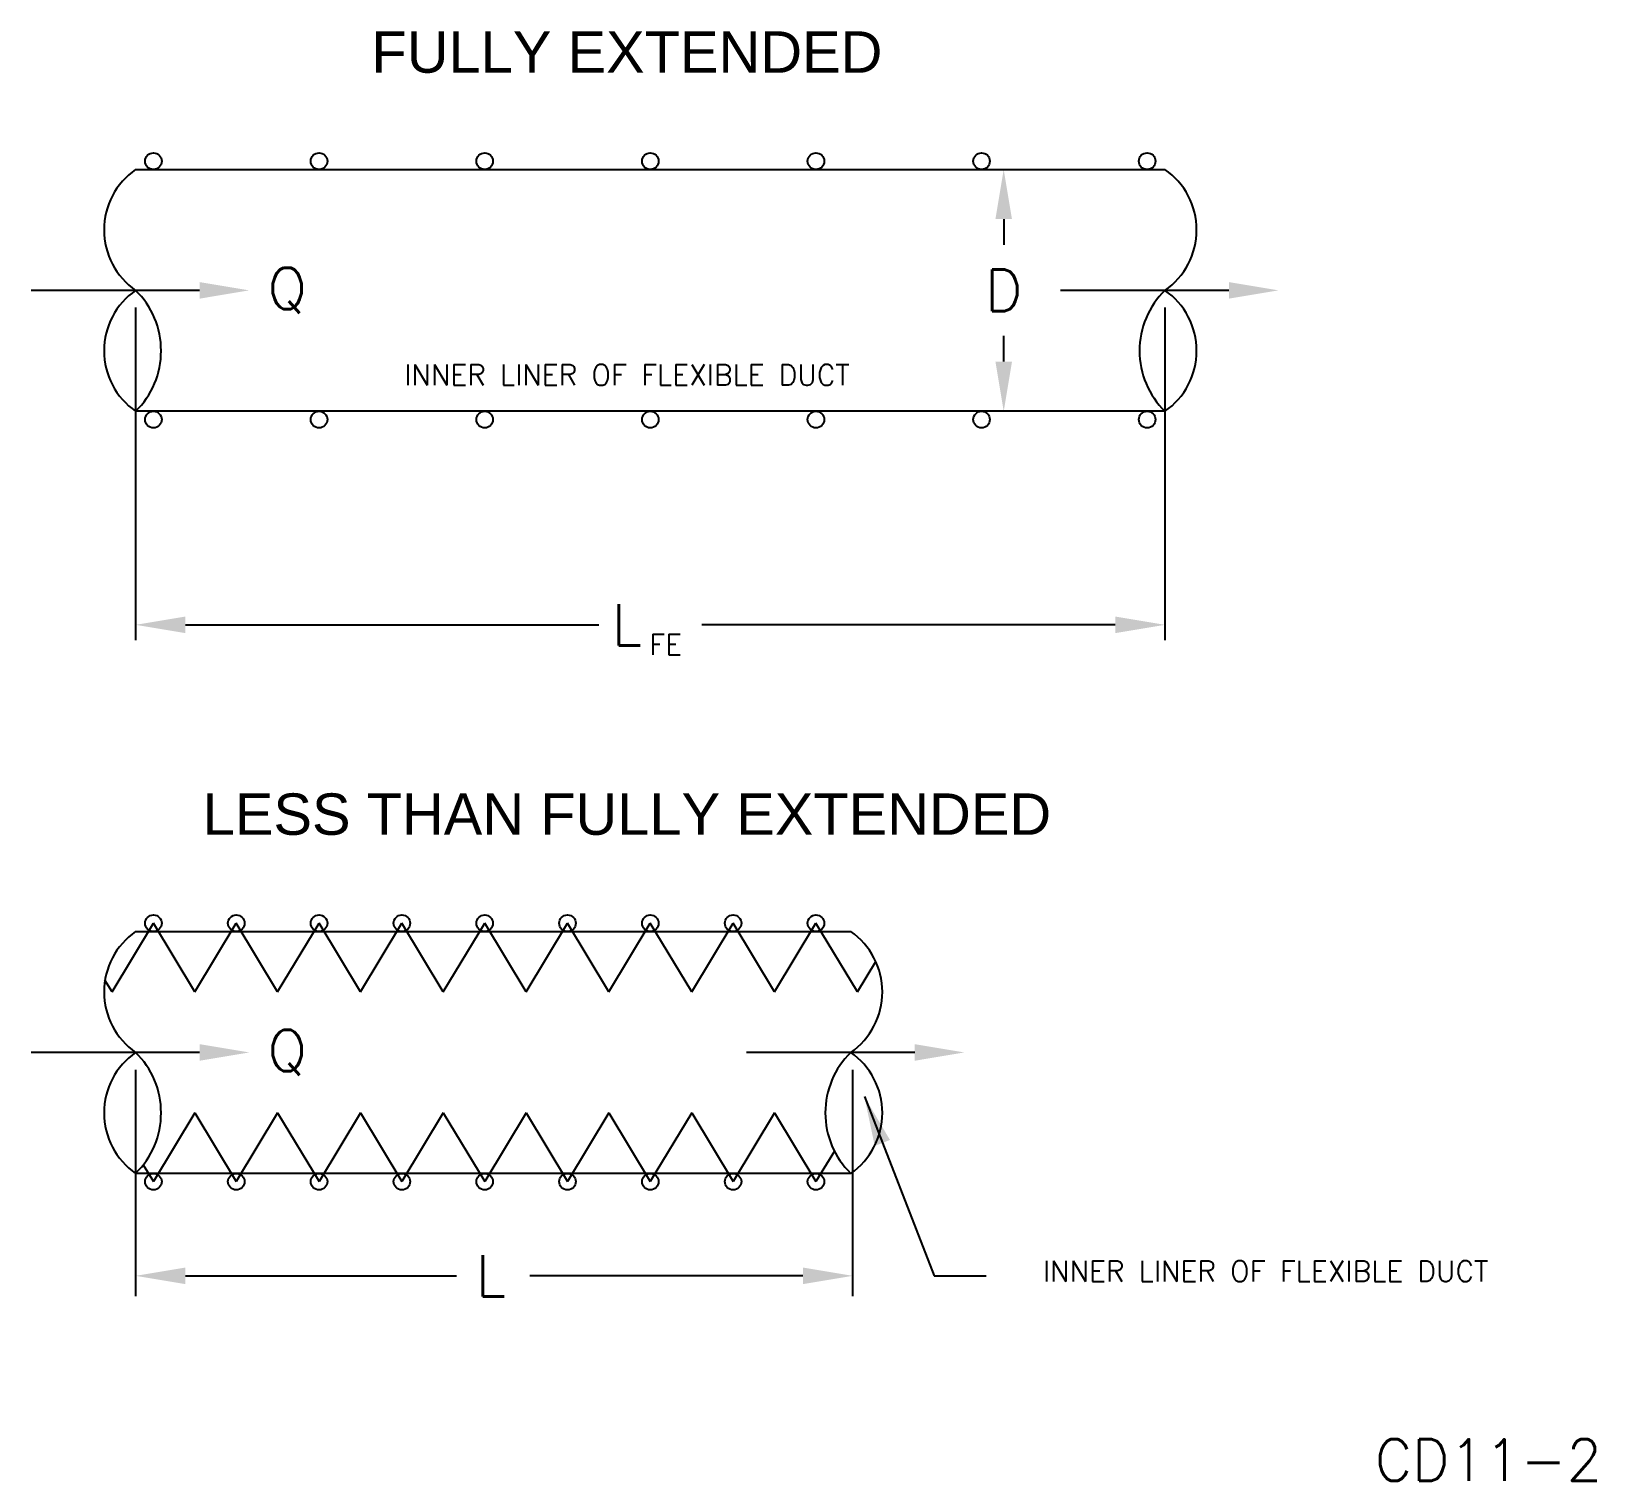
# Model space of a CAD drawing. Extents: x 7.49 to 12.22, y 1.42 to 5.79.
import ezdxf

# ---------------------------------------------------------------- set-up
doc = ezdxf.new("R2010")
doc.units = 0
doc.header["$LTSCALE"] = 0.65
doc.header["$MEASUREMENT"] = 0
doc.layers.get('0').update_dxf_attribs({"linetype": 'CONTINUOUS'})
doc.layers.add('NUMBER', color=3, linetype='CONTINUOUS')
doc.styles.add('ROMANS', font='ROMANS')
doc.dimstyles.new('SC', dxfattribs={"dimscale": 0.833333, "dimtxt": 0.15, "dimasz": 0.18, "dimexe": 0.18, "dimexo": 0.0625, "dimgap": 0.09, "dimtad": 0, "dimtih": 1, "dimtoh": 1, "dimdec": 4, "dimzin": 0, "dimdsep": 46, "dimtxsty": 'ROMANS', "dimcen": 0.09, "dimadec": 0, "dimazin": 0, "dimtfac": 1, "dimtdec": 4, "dimtofl": 0, "dimtmove": 2, "dimatfit": 3, "dimfxl": 0, "dimtolj": 1, "dimtzin": 0, "dimarcsym": 0})

msp = doc.modelspace()

# ---------------------------------------------------------------- linework, layer by layer
at = {"color": 7}
for p, q in [((7.8072, 5.3737), (10.9146, 5.3737)), ((10.4278, 5.2237), (10.4278, 5.1462)), ((8.0003, 5.0087), (7.4922, 5.0087)), ((11.1077, 5.0087), (10.5996, 5.0087)), ((7.8072, 4.9566), (7.8072, 3.9531)), ((10.9146, 4.9566), (10.9146, 3.9531)), ((10.4278, 4.7937), (10.4278, 4.8712)), ((10.9146, 4.6437), (7.8072, 4.6437)), ((7.9572, 3.999), (9.2057, 3.999)), ((10.7646, 3.999), (9.5161, 3.999)), ((7.7359, 2.8908), (7.8609, 3.0983)), ((7.8072, 3.0733), (9.966, 3.0733)), ((7.9859, 2.8908), (7.8609, 3.0983)), ((7.9859, 2.8908), (8.1109, 3.0983)), ((8.2359, 2.8908), (8.1109, 3.0983)), ((8.2359, 2.8908), (8.3609, 3.0983)), ((8.4859, 2.8908), (8.3609, 3.0983)), ((8.4859, 2.8908), (8.6109, 3.0983)), ((8.7359, 2.8908), (8.6109, 3.0983)), ((8.7359, 2.8908), (8.8609, 3.0983)), ((8.9859, 2.8908), (8.8609, 3.0983)), ((8.9859, 2.8908), (9.1109, 3.0983)), ((9.2359, 2.8908), (9.1109, 3.0983)), ((9.2359, 2.8908), (9.3609, 3.0983)), ((9.4859, 2.8908), (9.3609, 3.0983)), ((9.4859, 2.8908), (9.6109, 3.0983)), ((9.7359, 2.8908), (9.6109, 3.0983)), ((9.7359, 2.8908), (9.8609, 3.0983)), ((9.9859, 2.8908), (9.8609, 3.0983)), ((9.9859, 2.8908), (10.0414, 2.983)), ((7.7359, 2.8908), (7.7145, 2.9262)), ((8.0003, 2.7082), (7.4922, 2.7082)), ((10.1591, 2.7082), (9.651, 2.7082)), ((7.8072, 2.6561), (7.8072, 1.9722)), ((9.9715, 2.6561), (9.9715, 1.9722)), ((7.9859, 2.5257), (7.8609, 2.3182)), ((7.9859, 2.5257), (8.1109, 2.3182)), ((8.2359, 2.5257), (8.1109, 2.3182)), ((8.2359, 2.5257), (8.3609, 2.3182)), ((8.4859, 2.5257), (8.3609, 2.3182)), ((8.4859, 2.5257), (8.6109, 2.3182)), ((8.7359, 2.5257), (8.6109, 2.3182)), ((8.7359, 2.5257), (8.8609, 2.3182)), ((8.9859, 2.5257), (8.8609, 2.3182)), ((8.9859, 2.5257), (9.1109, 2.3182)), ((9.2359, 2.5257), (9.1109, 2.3182)), ((9.2359, 2.5257), (9.3609, 2.3182)), ((9.4859, 2.5257), (9.3609, 2.3182)), ((9.4859, 2.5257), (9.6109, 2.3182)), ((9.7359, 2.5257), (9.6109, 2.3182)), ((9.7359, 2.5257), (9.8609, 2.3182)), ((9.9166, 2.4107), (9.8609, 2.3182)), ((7.8303, 2.3691), (7.8609, 2.3182)), ((9.966, 2.3432), (7.8072, 2.3432)), ((7.9572, 2.0339), (8.7759, 2.0339)), ((9.8215, 2.0339), (8.9973, 2.0339))]:
    msp.add_line(p, q, dxfattribs=at)
for centre in [(7.8609, 5.3987), (8.3609, 5.3987), (8.8609, 5.3987), (9.3609, 5.3987), (9.8609, 5.3987), (10.3609, 5.3987), (10.8609, 5.3987), (7.8609, 4.6187), (8.3609, 4.6187), (8.8609, 4.6187), (9.3609, 4.6187), (9.8609, 4.6187), (10.3609, 4.6187), (10.8609, 4.6187), (7.8609, 3.0983), (8.1109, 3.0983), (8.3609, 3.0983), (8.6109, 3.0983), (8.8609, 3.0983), (9.1109, 3.0983), (9.3609, 3.0983), (9.6109, 3.0983), (9.8609, 3.0983), (7.8609, 2.3182), (8.1109, 2.3182), (8.3609, 2.3182), (8.6109, 2.3182), (8.8609, 2.3182), (9.1109, 2.3182), (9.3609, 2.3182), (9.6109, 2.3182), (9.8609, 2.3182)]:
    msp.add_circle(centre, 0.025, dxfattribs=at)
for centre, radius, start, end in [((7.9339, 5.1912), 0.2222, 124.7747, 235.2253), ((10.7879, 5.1912), 0.2222, 304.7747, 55.2253), ((7.9339, 4.8262), 0.2222, 124.7747, 235.2253), ((7.6287, 4.8262), 0.2553, 314.3652, 45.6348), ((11.0931, 4.8262), 0.2553, 134.3652, 225.6348), ((10.7879, 4.8262), 0.2222, 304.7747, 55.2253), ((7.9339, 2.8908), 0.2222, 124.7747, 235.2253), ((9.8393, 2.8908), 0.2222, 304.7747, 55.2253), ((7.9339, 2.5257), 0.2222, 124.7747, 235.2253), ((7.6287, 2.5257), 0.2553, 314.3652, 45.6348), ((10.1445, 2.5257), 0.2553, 134.3652, 225.6348), ((9.8393, 2.5257), 0.2222, 304.7747, 55.2253)]:
    msp.add_arc(centre, radius, start, end, dxfattribs=at)
for points in [[(10.4028, 5.2237), (10.4528, 5.2237), (10.4278, 5.3737)], [(8.0003, 5.0337), (8.0003, 4.9837), (8.1503, 5.0087)], [(11.1077, 5.0337), (11.1077, 4.9837), (11.2577, 5.0087)], [(10.4028, 4.7937), (10.4528, 4.7937), (10.4278, 4.6437)], [(7.9572, 4.024), (7.9572, 3.974), (7.8072, 3.999)], [(10.7646, 4.024), (10.7646, 3.974), (10.9146, 3.999)], [(8.0003, 2.7332), (8.0003, 2.6832), (8.1503, 2.7082)], [(10.1591, 2.7332), (10.1591, 2.6832), (10.3091, 2.7082)], [(7.9572, 2.0589), (7.9572, 2.0089), (7.8072, 2.0339)], [(9.8215, 2.0589), (9.8215, 2.0089), (9.9715, 2.0339)]]:
    msp.add_solid(points, dxfattribs=at)

# ---------------------------------------------------------------- texts
at = {"color": 7, "attachment_point": 5, "style": 'ROMANS'}
for s, insert, char_height in [('{\\fArial|b0|i0|c0|p34;FULLY EXTENDED}', (9.2903, 5.7273), 0.125), ('Q', (8.2646, 5.0087), 0.125), ('D', (10.4278, 5.0087), 0.125), ('INNER LINER OF FLEXIBLE DUCT', (9.2903, 4.7533), 0.0625), ('L', (9.2903, 3.999), 0.125), ('FE', (9.407, 3.9394), 0.0625), ('{\\fArial|b0|i0|c0|p34;LESS THAN FULLY EXTENDED}', (9.2903, 3.4268), 0.125), ('Q', (8.2646, 2.7082), 0.125), ('L', (8.8793, 2.0339), 0.125), ('INNER LINER OF FLEXIBLE DUCT', (11.2184, 2.0479), 0.0625), ('CD11-2', (11.8912, 1.478), 0.125)]:
    msp.add_mtext(s, dxfattribs=dict(at, insert=insert, char_height=char_height))
at = {"layer": 'NUMBER', "insert": (10.4498, 2.0961), "char_height": 0.125, "attachment_point": 1, "style": 'ROMANS'}
msp.add_mtext('\\A1;', dxfattribs=at)

# ---------------------------------------------------------------- leaders
at = {"color": 7}
msp.add_leader([(10.0071, 2.5749), (10.2177, 2.0336), (10.3748, 2.0336)], dimstyle='SC', override={"dimscale": 0.833333, "dimgap": 0.09, "dimtad": 0}, dxfattribs=at)

doc.saveas('drawing.dxf')
